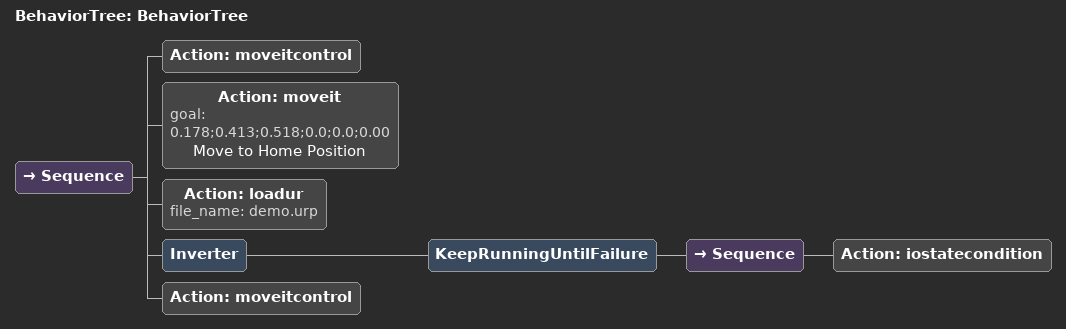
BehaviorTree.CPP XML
<?xml version="1.0"?>
<root main_tree_to_execute="BehaviorTree">
    <BehaviorTree ID="BehaviorTree">
        <Sequence>
            <Action ID="moveitcontrol"/>
            <Action ID="moveit" goal="0.178;0.413;0.518;0.0;0.0;0.00" name="Move to Home Position"/>
            <Action ID="loadur" file_name="demo.urp"/>
            <Inverter>
                <KeepRunningUntilFailure>
                    <Sequence>
                        <Action ID="iostatecondition"/>
                    </Sequence>
                </KeepRunningUntilFailure>
            </Inverter>
            <Action ID="moveitcontrol"/>
        </Sequence>
    </BehaviorTree>
</root>
